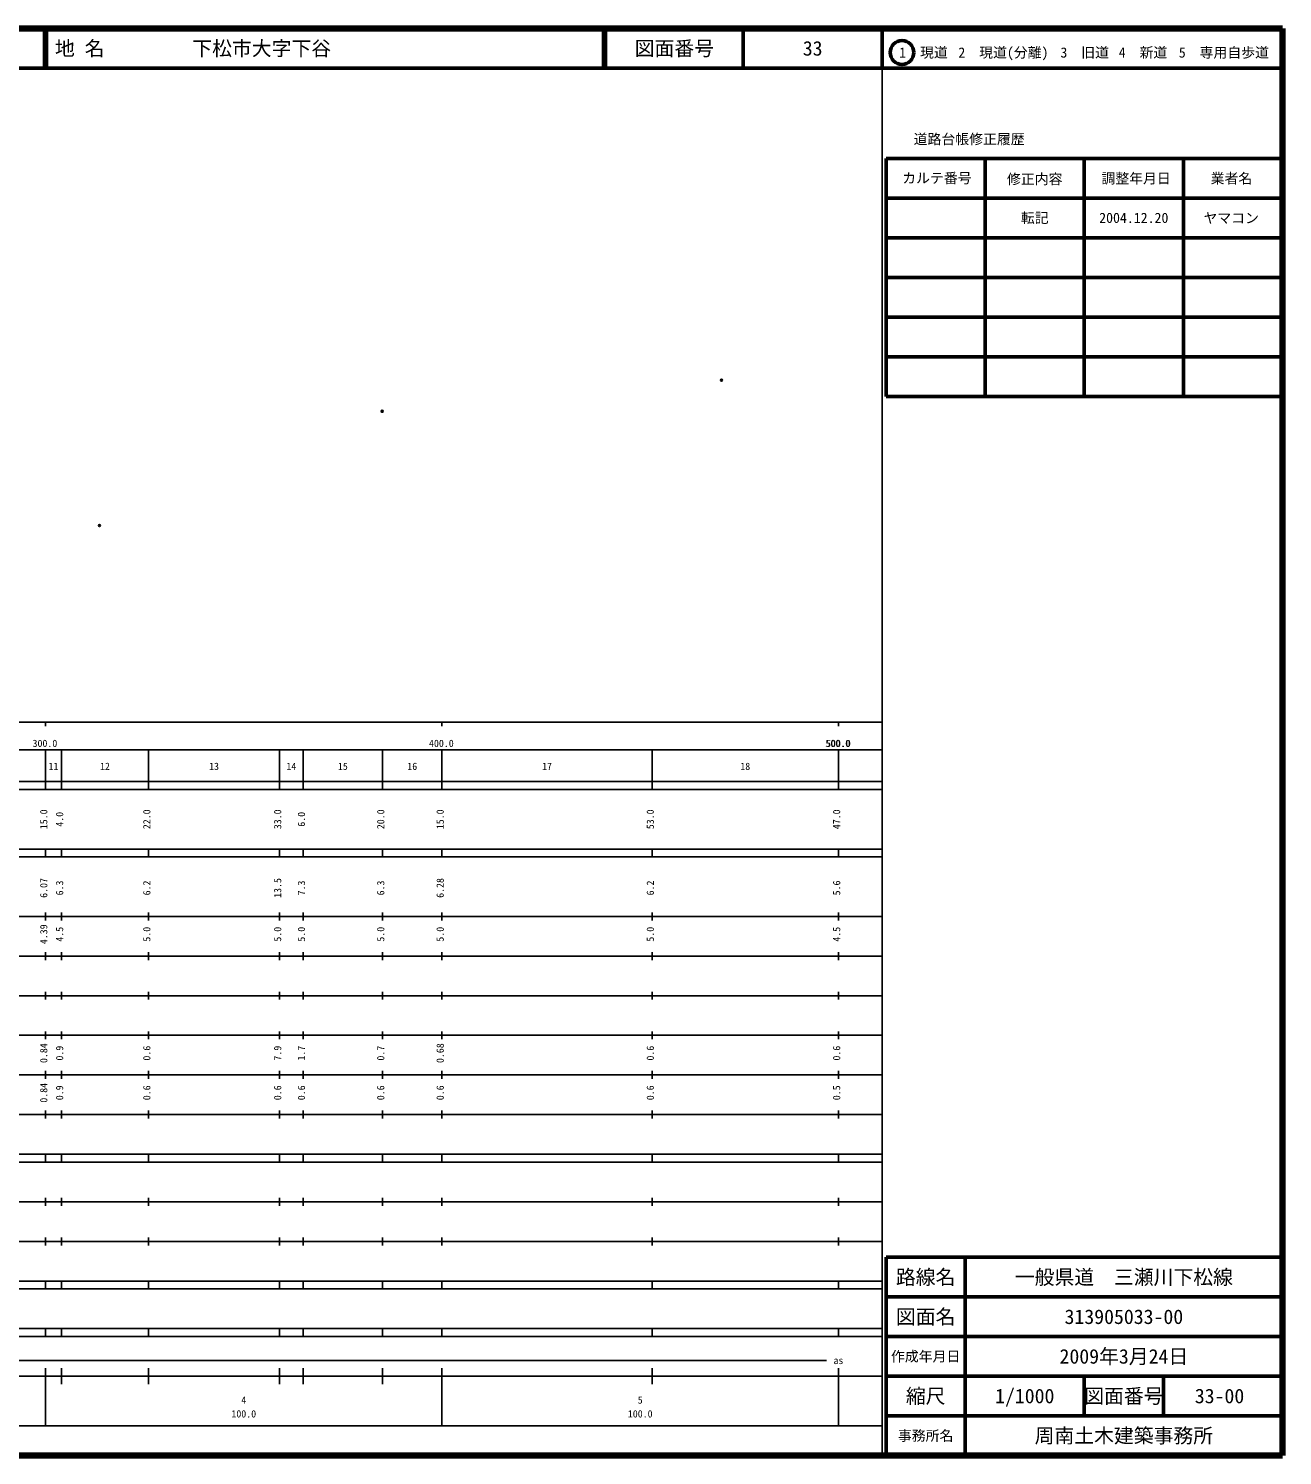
# Model space of a CAD drawing. Units: millimetres on the paper. Extents: x 40 to 680, y 20 to 380.
# Drawn here: x 363.7 to 680, y 20 to 380 of the extents above; entities that cross this region are included whole.
import ezdxf
from ezdxf.enums import TextEntityAlignment as Align

# ---------------------------------------------------------------- set-up
doc = ezdxf.new("R2010")
doc.units = ezdxf.units.MM
doc.header["$PDMODE"] = 32
doc.header["$PDSIZE"] = 0.5
doc.layers.add('M-OTRS', color=6, linetype='Continuous')
doc.layers.add('M-TTL-TXT', color=7, linetype='Continuous')
for name, color, linetype, lineweight in [('M-TTL', 2, 'Continuous', 140), ('M-TTL-BAND', 7, 'Continuous', 25), ('M-TTL-FRAM', 2, 'Continuous', 50), ('M-TTL-LINE', 7, 'Continuous', 50)]:
    doc.layers.add(name, color=color, linetype=linetype, lineweight=lineweight)
doc.styles.add('ＭＳ ゴシック', font='')
doc.styles.get('ＭＳ ゴシック').set_extended_font_data('MS Gothic')

msp = doc.modelspace()

# ---------------------------------------------------------------- linework, layer by layer
at = {"layer": 'M-OTRS'}
for p in [(538.497, 291.304), (452.916, 283.427), (381.593, 254.593)]:
    msp.add_point(p, dxfattribs=at)
at = {"layer": 'M-TTL'}
for p, q in [((680, 380), (40, 380)), ((680, 20), (680, 380)), ((40, 20), (680, 20))]:
    msp.add_line(p, q, dxfattribs=at)
at = {"layer": 'M-TTL-BAND'}
for p, q in [((579, 20), (579, 370)), ((40, 205), (579, 205)), ((368, 205), (368, 204)), ((468, 205), (468, 204)), ((568, 205), (568, 204)), ((68, 198), (579, 198)), ((368, 188), (368, 198)), ((372, 188), (372, 198)), ((394, 188), (394, 198)), ((427, 188), (427, 198)), ((433, 188), (433, 198)), ((453, 188), (453, 198)), ((468, 188), (468, 198)), ((521, 188), (521, 198)), ((568, 188), (568, 198)), ((40, 190), (579, 190)), ((40, 188), (579, 188)), ((40, 173), (579, 173)), ((368, 171), (368, 173)), ((372, 171), (372, 173)), ((394, 171), (394, 173)), ((427, 171), (427, 173)), ((433, 171), (433, 173)), ((453, 171), (453, 173)), ((468, 171), (468, 173)), ((521, 171), (521, 173)), ((568, 171), (568, 173)), ((40, 171), (579, 171)), ((40, 156), (579, 156)), ((368, 155), (368, 157)), ((372, 155), (372, 157)), ((394, 155), (394, 157)), ((427, 155), (427, 157)), ((433, 155), (433, 157)), ((453, 155), (453, 157)), ((468, 155), (468, 157)), ((521, 155), (521, 157)), ((568, 155), (568, 157)), ((46, 146), (579, 146)), ((368, 145), (368, 147)), ((372, 145), (372, 147)), ((394, 145), (394, 147)), ((427, 145), (427, 147)), ((433, 145), (433, 147)), ((453, 145), (453, 147)), ((468, 145), (468, 147)), ((521, 145), (521, 147)), ((568, 145), (568, 147)), ((368, 135), (368, 137)), ((372, 135), (372, 137)), ((394, 135), (394, 137)), ((427, 135), (427, 137)), ((433, 135), (433, 137)), ((453, 135), (453, 137)), ((468, 135), (468, 137)), ((521, 135), (521, 137)), ((568, 135), (568, 137)), ((52, 136), (579, 136)), ((46, 126), (579, 126)), ((368, 125), (368, 127)), ((372, 125), (372, 127)), ((394, 125), (394, 127)), ((427, 125), (427, 127)), ((433, 125), (433, 127)), ((453, 125), (453, 127)), ((468, 125), (468, 127)), ((521, 125), (521, 127)), ((568, 125), (568, 127)), ((52, 116), (579, 116)), ((368, 115), (368, 117)), ((372, 115), (372, 117)), ((394, 115), (394, 117)), ((427, 115), (427, 117)), ((433, 115), (433, 117)), ((453, 115), (453, 117)), ((468, 115), (468, 117)), ((521, 115), (521, 117)), ((568, 115), (568, 117)), ((46, 106), (579, 106)), ((368, 105), (368, 107)), ((372, 105), (372, 107)), ((394, 105), (394, 107)), ((427, 105), (427, 107)), ((433, 105), (433, 107)), ((453, 105), (453, 107)), ((468, 105), (468, 107)), ((521, 105), (521, 107)), ((568, 105), (568, 107)), ((40, 96), (579, 96)), ((40, 94), (579, 94)), ((368, 94), (368, 96)), ((372, 94), (372, 96)), ((394, 94), (394, 96)), ((427, 94), (427, 96)), ((433, 94), (433, 96)), ((453, 94), (453, 96)), ((468, 94), (468, 96)), ((521, 94), (521, 96)), ((568, 94), (568, 96)), ((49, 84), (579, 84)), ((368, 83), (368, 85)), ((372, 83), (372, 85)), ((394, 83), (394, 85)), ((427, 83), (427, 85)), ((433, 83), (433, 85)), ((453, 83), (453, 85)), ((468, 83), (468, 85)), ((521, 83), (521, 85)), ((568, 83), (568, 85)), ((40, 74), (579, 74)), ((368, 73), (368, 75)), ((372, 73), (372, 75)), ((394, 73), (394, 75)), ((427, 73), (427, 75)), ((433, 73), (433, 75)), ((453, 73), (453, 75)), ((468, 73), (468, 75)), ((521, 73), (521, 75)), ((568, 73), (568, 75)), ((40, 64), (579, 64)), ((40, 62), (579, 62)), ((368, 62), (368, 64)), ((372, 62), (372, 64)), ((394, 62), (394, 64)), ((427, 62), (427, 64)), ((433, 62), (433, 64)), ((453, 62), (453, 64)), ((468, 62), (468, 64)), ((521, 62), (521, 64)), ((568, 62), (568, 64)), ((40, 52), (579, 52)), ((368, 50), (368, 52)), ((372, 50), (372, 52)), ((394, 50), (394, 52)), ((427, 50), (427, 52)), ((433, 50), (433, 52)), ((453, 50), (453, 52)), ((468, 50), (468, 52)), ((521, 50), (521, 52)), ((568, 50), (568, 52)), ((40, 50), (579, 50)), ((71, 44), (565, 44)), ((40, 40), (579, 40)), ((368, 27.5), (368, 42)), ((372, 38), (372, 42)), ((394, 38), (394, 42)), ((427, 38), (427, 42)), ((433, 38), (433, 42)), ((453, 38), (453, 42)), ((468, 27.5), (468, 42)), ((521, 38), (521, 42)), ((568, 27.5), (568, 42)), ((68, 27.5), (579, 27.5))]:
    msp.add_line(p, q, dxfattribs=at)
at = {"layer": 'M-TTL-FRAM'}
for p, q in [((580, 347.197), (580, 287.197)), ((580, 347.197), (680, 347.197)), ((580, 287.197), (680, 287.197)), ((680, 70), (580, 70)), ((580, 70), (580, 20))]:
    msp.add_line(p, q, dxfattribs=at)
at = {"layer": 'M-TTL-LINE'}
for p, q in [((367.75, 380), (367.75, 370)), ((368.25, 380), (368.25, 370)), ((508.747, 380), (508.747, 370)), ((509.247, 380), (509.247, 370)), ((543.997, 380), (543.997, 370)), ((579, 380), (579, 370)), ((40, 370), (680, 370)), ((605, 347.197), (605, 287.197)), ((630, 347.197), (630, 287.197)), ((655, 347.197), (655, 287.197)), ((580, 337.197), (680, 337.197)), ((580, 327.197), (680, 327.197)), ((580, 317.197), (680, 317.197)), ((580, 307.197), (680, 307.197)), ((580, 297.197), (680, 297.197)), ((600, 70), (600, 20)), ((680, 60), (580, 60)), ((680, 50), (580, 50)), ((680, 40), (580, 40)), ((630, 40), (630, 30)), ((650, 40), (650, 30)), ((680, 30), (580, 30))]:
    msp.add_line(p, q, dxfattribs=at)
msp.add_circle((584.031, 373.958), 3, dxfattribs=at)

# ---------------------------------------------------------------- texts
at = {"layer": 'M-TTL-BAND', "style": 'ＭＳ ゴシック'}
for s, p in [('300.0', (367.844, 198.195)), ('400.0', (467.844, 198.195)), ('500.0', (567.844, 198.195)), ('500.0', (568, 198.195)), ('11', (370, 192.405)), ('12', (383, 192.405)), ('13', (410.5, 192.405)), ('14', (430, 192.405)), ('15', (443, 192.405)), ('16', (460.5, 192.405)), ('17', (494.5, 192.405)), ('18', (544.5, 192.405)), ('as', (568, 42.5)), ('4', (418, 32.523)), ('5', (518, 32.523)), ('100.0', (418, 29.033)), ('100.0', (518, 29.033))]:
    msp.add_text(s, height=1.833, dxfattribs=at).set_placement(p, align=Align.BOTTOM_CENTER)
for s, p in [('15.0', (369, 180.5)), ('4.0', (373, 180.5)), ('22.0', (395, 180.5)), ('33.0', (428, 180.5)), ('6.0', (434, 180.5)), ('20.0', (454, 180.5)), ('15.0', (469, 180.5)), ('53.0', (522, 180.5)), ('47.0', (569, 180.5)), ('6.07', (369, 163.174)), ('6.3', (373, 163.174)), ('6.2', (395, 163.174)), ('13.5', (428, 163.174)), ('7.3', (434, 163.174)), ('6.3', (454, 163.174)), ('6.28', (469, 163.174)), ('6.2', (522, 163.174)), ('5.6', (569, 163.174)), ('4.39', (369, 151.5)), ('4.5', (373, 151.5)), ('5.0', (395, 151.5)), ('5.0', (428, 151.5)), ('5.0', (434, 151.5)), ('5.0', (454, 151.5)), ('5.0', (469, 151.5)), ('5.0', (522, 151.5)), ('4.5', (569, 151.5)), ('0.84', (369, 121.5)), ('0.9', (373, 121.5)), ('0.6', (395, 121.5)), ('7.9', (428, 121.5)), ('1.7', (434, 121.5)), ('0.7', (454, 121.5)), ('0.68', (469, 121.5)), ('0.6', (522, 121.5)), ('0.6', (569, 121.5)), ('0.84', (369, 111.5)), ('0.9', (373, 111.5)), ('0.6', (395, 111.5)), ('0.6', (428, 111.5)), ('0.6', (434, 111.5)), ('0.6', (454, 111.5)), ('0.6', (469, 111.5)), ('0.6', (522, 111.5)), ('0.5', (569, 111.5))]:
    msp.add_text(s, height=1.833, rotation=90, dxfattribs=at).set_placement(p, align=Align.BOTTOM_CENTER)
at = {"layer": 'M-TTL-TXT', "style": 'ＭＳ ゴシック'}
for s, p in [('地 名', (370.38, 375)), ('下松市大字下谷', (405.024, 375))]:
    msp.add_text(s, height=3.666, dxfattribs=at).set_placement(p, align=Align.MIDDLE_LEFT)
for s, height, p in [('図面番号', 3.666, (526.622, 375)), ('33', 3.666, (561.497, 375)), ('1\u3000現道', 2.566, (589.448, 373.958)), ('2\u3000現道(分離)', 2.566, (609.619, 373.958)), ('3\u3000旧道', 2.566, (630.121, 373.958)), ('4\u3000新道', 2.566, (644.824, 373.958)), ('5\u3000専用自歩道', 2.566, (665.228, 373.958)), ('道路台帳修正履歴', 2.566, (600.968, 352.113)), ('カルテ番号', 2.566, (592.839, 342.277)), ('修正内容', 2.566, (617.509, 342.023)), ('調整年月日', 2.566, (643.089, 342.197)), ('業者名', 2.566, (667.134, 342.197)), ('転記', 2.566, (617.5, 332.245)), ('2004.12.20', 2.566, (642.5, 332.245)), ('ヤマコン', 2.566, (667.077, 332.189)), ('路線名', 3.666, (590, 65)), ('路線名', 3.666, (590, 65)), ('一般県道\u3000三瀬川下松線', 3.666, (640, 65)), ('図面名', 3.666, (590, 55)), ('図面名', 3.666, (590, 55)), ('313905033-00', 3.666, (640, 55)), ('2009年3月24日', 3.666, (640, 45)), ('作成年月日', 2.566, (590, 45)), ('作成年月日', 2.566, (590, 45)), ('縮尺', 3.666, (590, 35)), ('縮尺', 3.666, (590, 35)), ('1/1000', 3.666, (615, 35)), ('図面番号', 3.666, (640, 35)), ('図面番号', 3.666, (640, 35)), ('33-00', 3.666, (664.125, 35)), ('事務所名', 2.566, (590, 25)), ('事務所名', 2.566, (590, 25)), ('周南土木建築事務所', 3.666, (640, 25))]:
    msp.add_text(s, height=height, dxfattribs=at).set_placement(p, align=Align.MIDDLE_CENTER)

doc.saveas('drawing.dxf')
